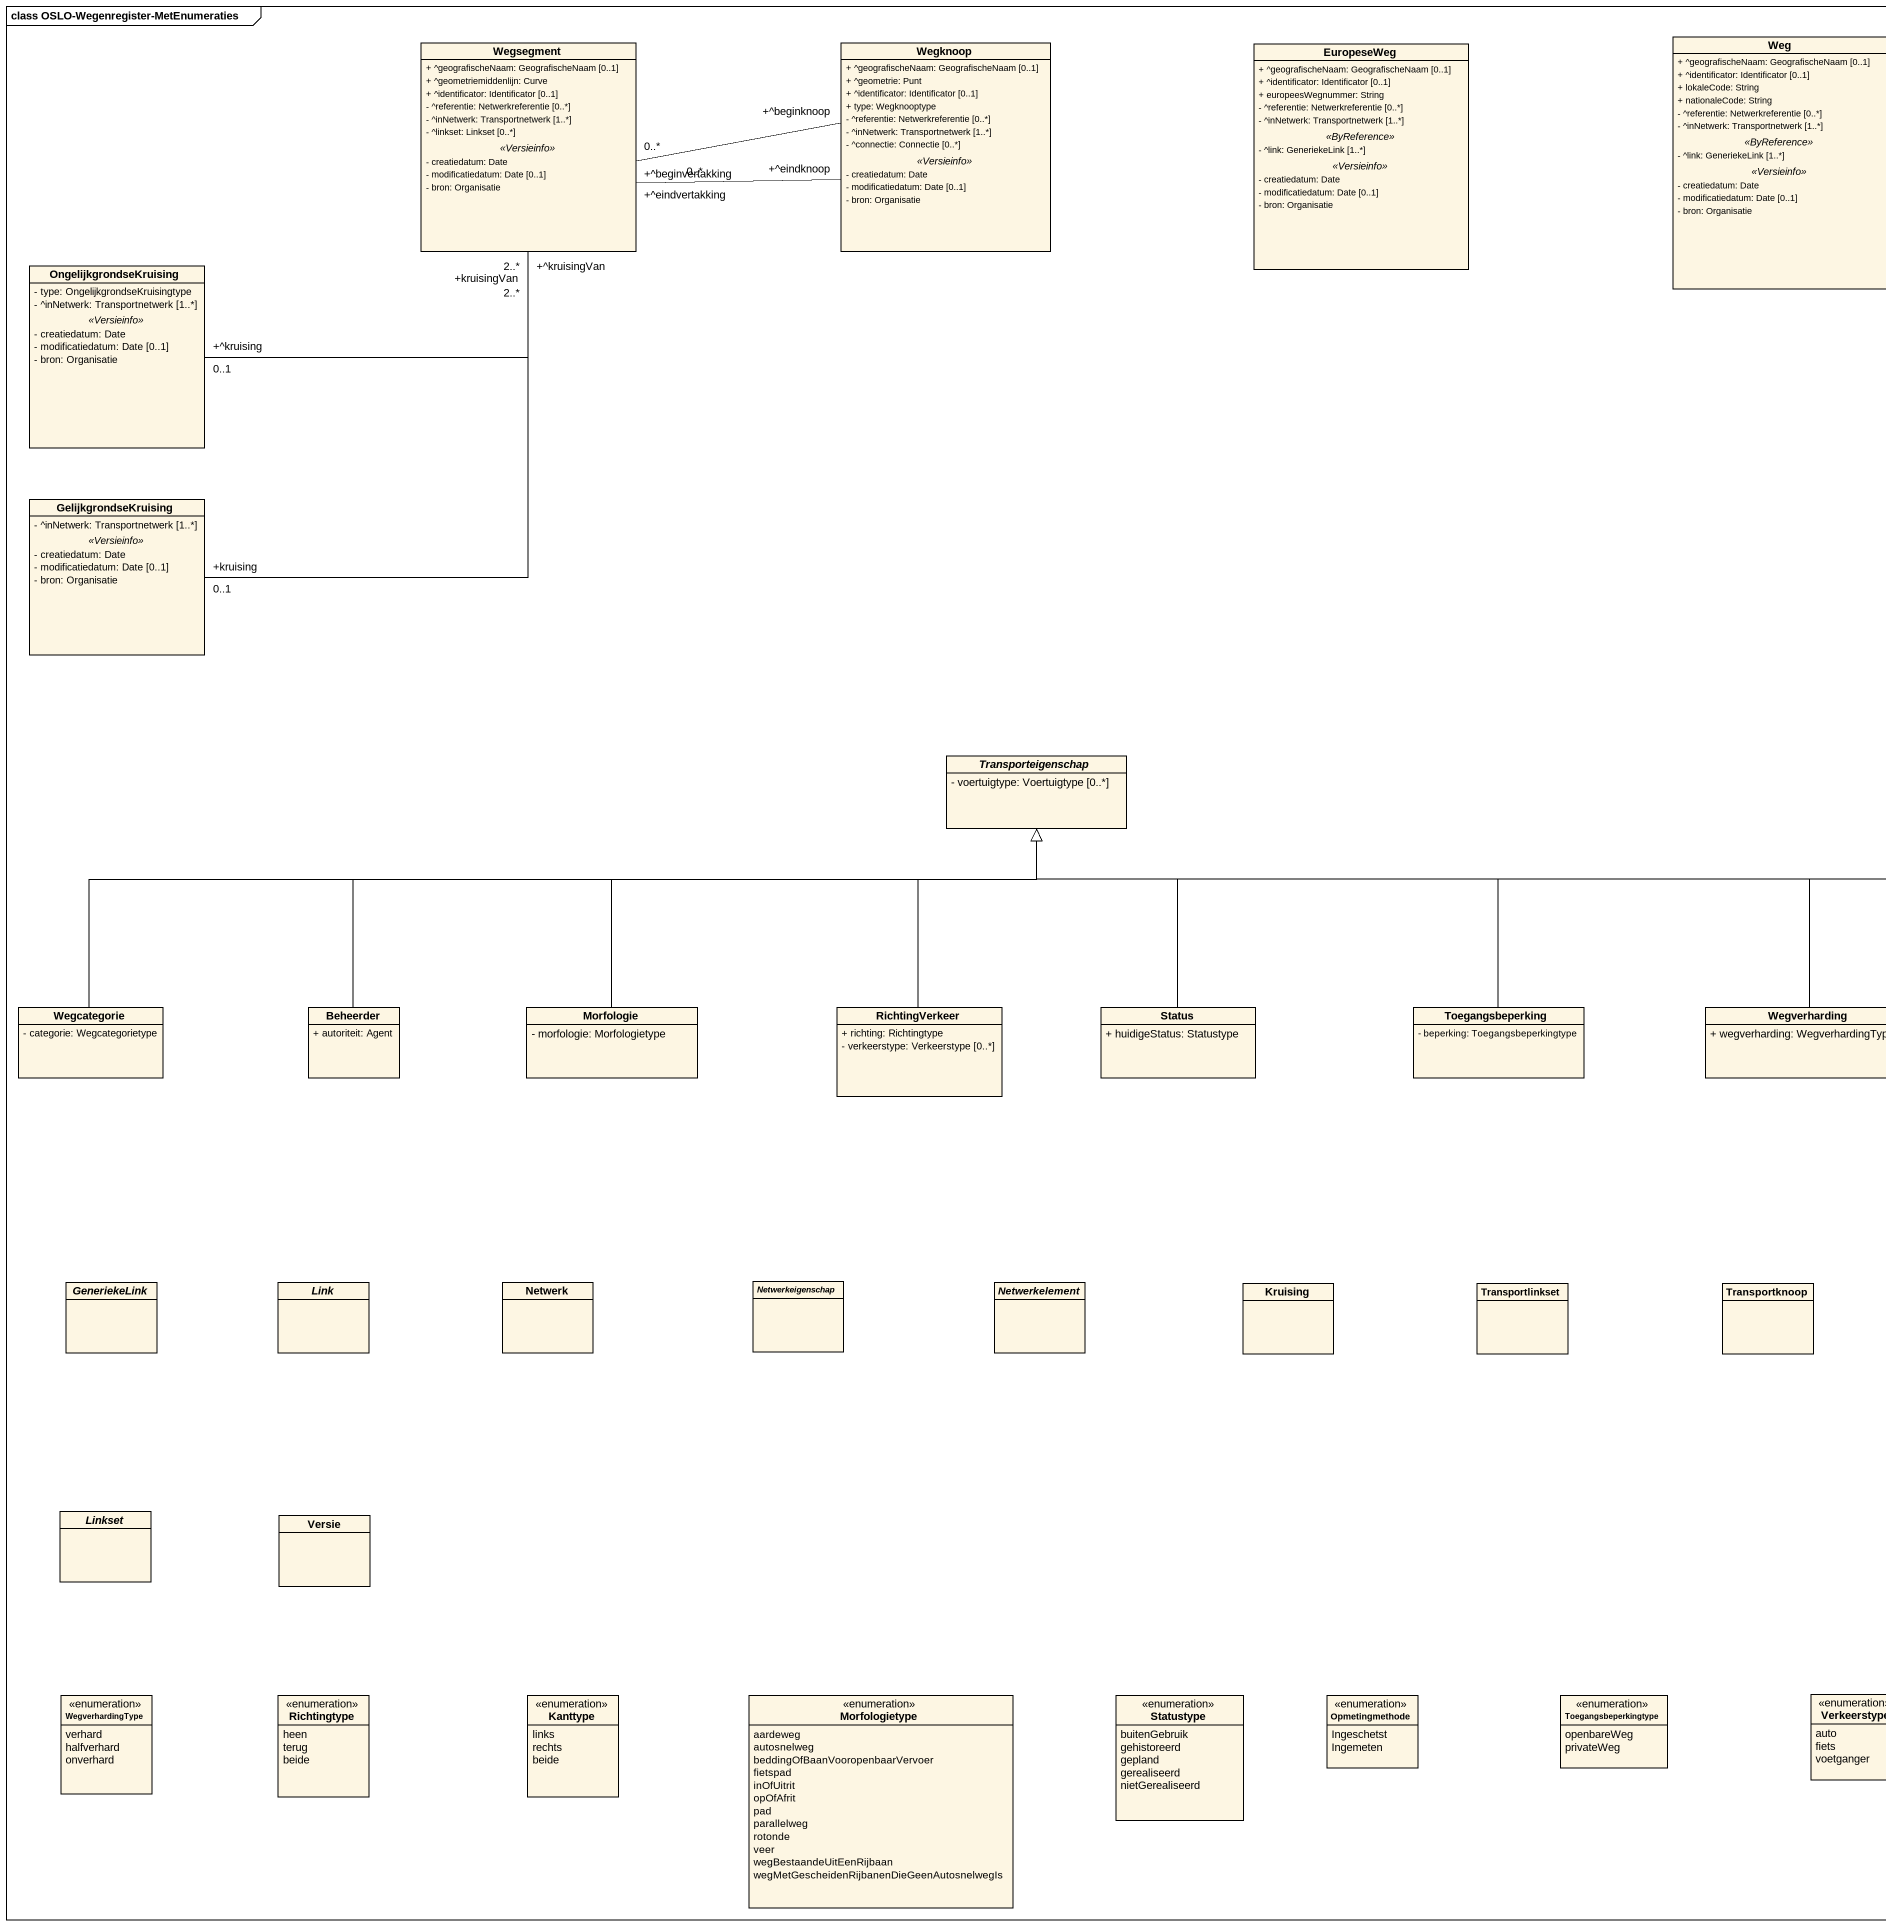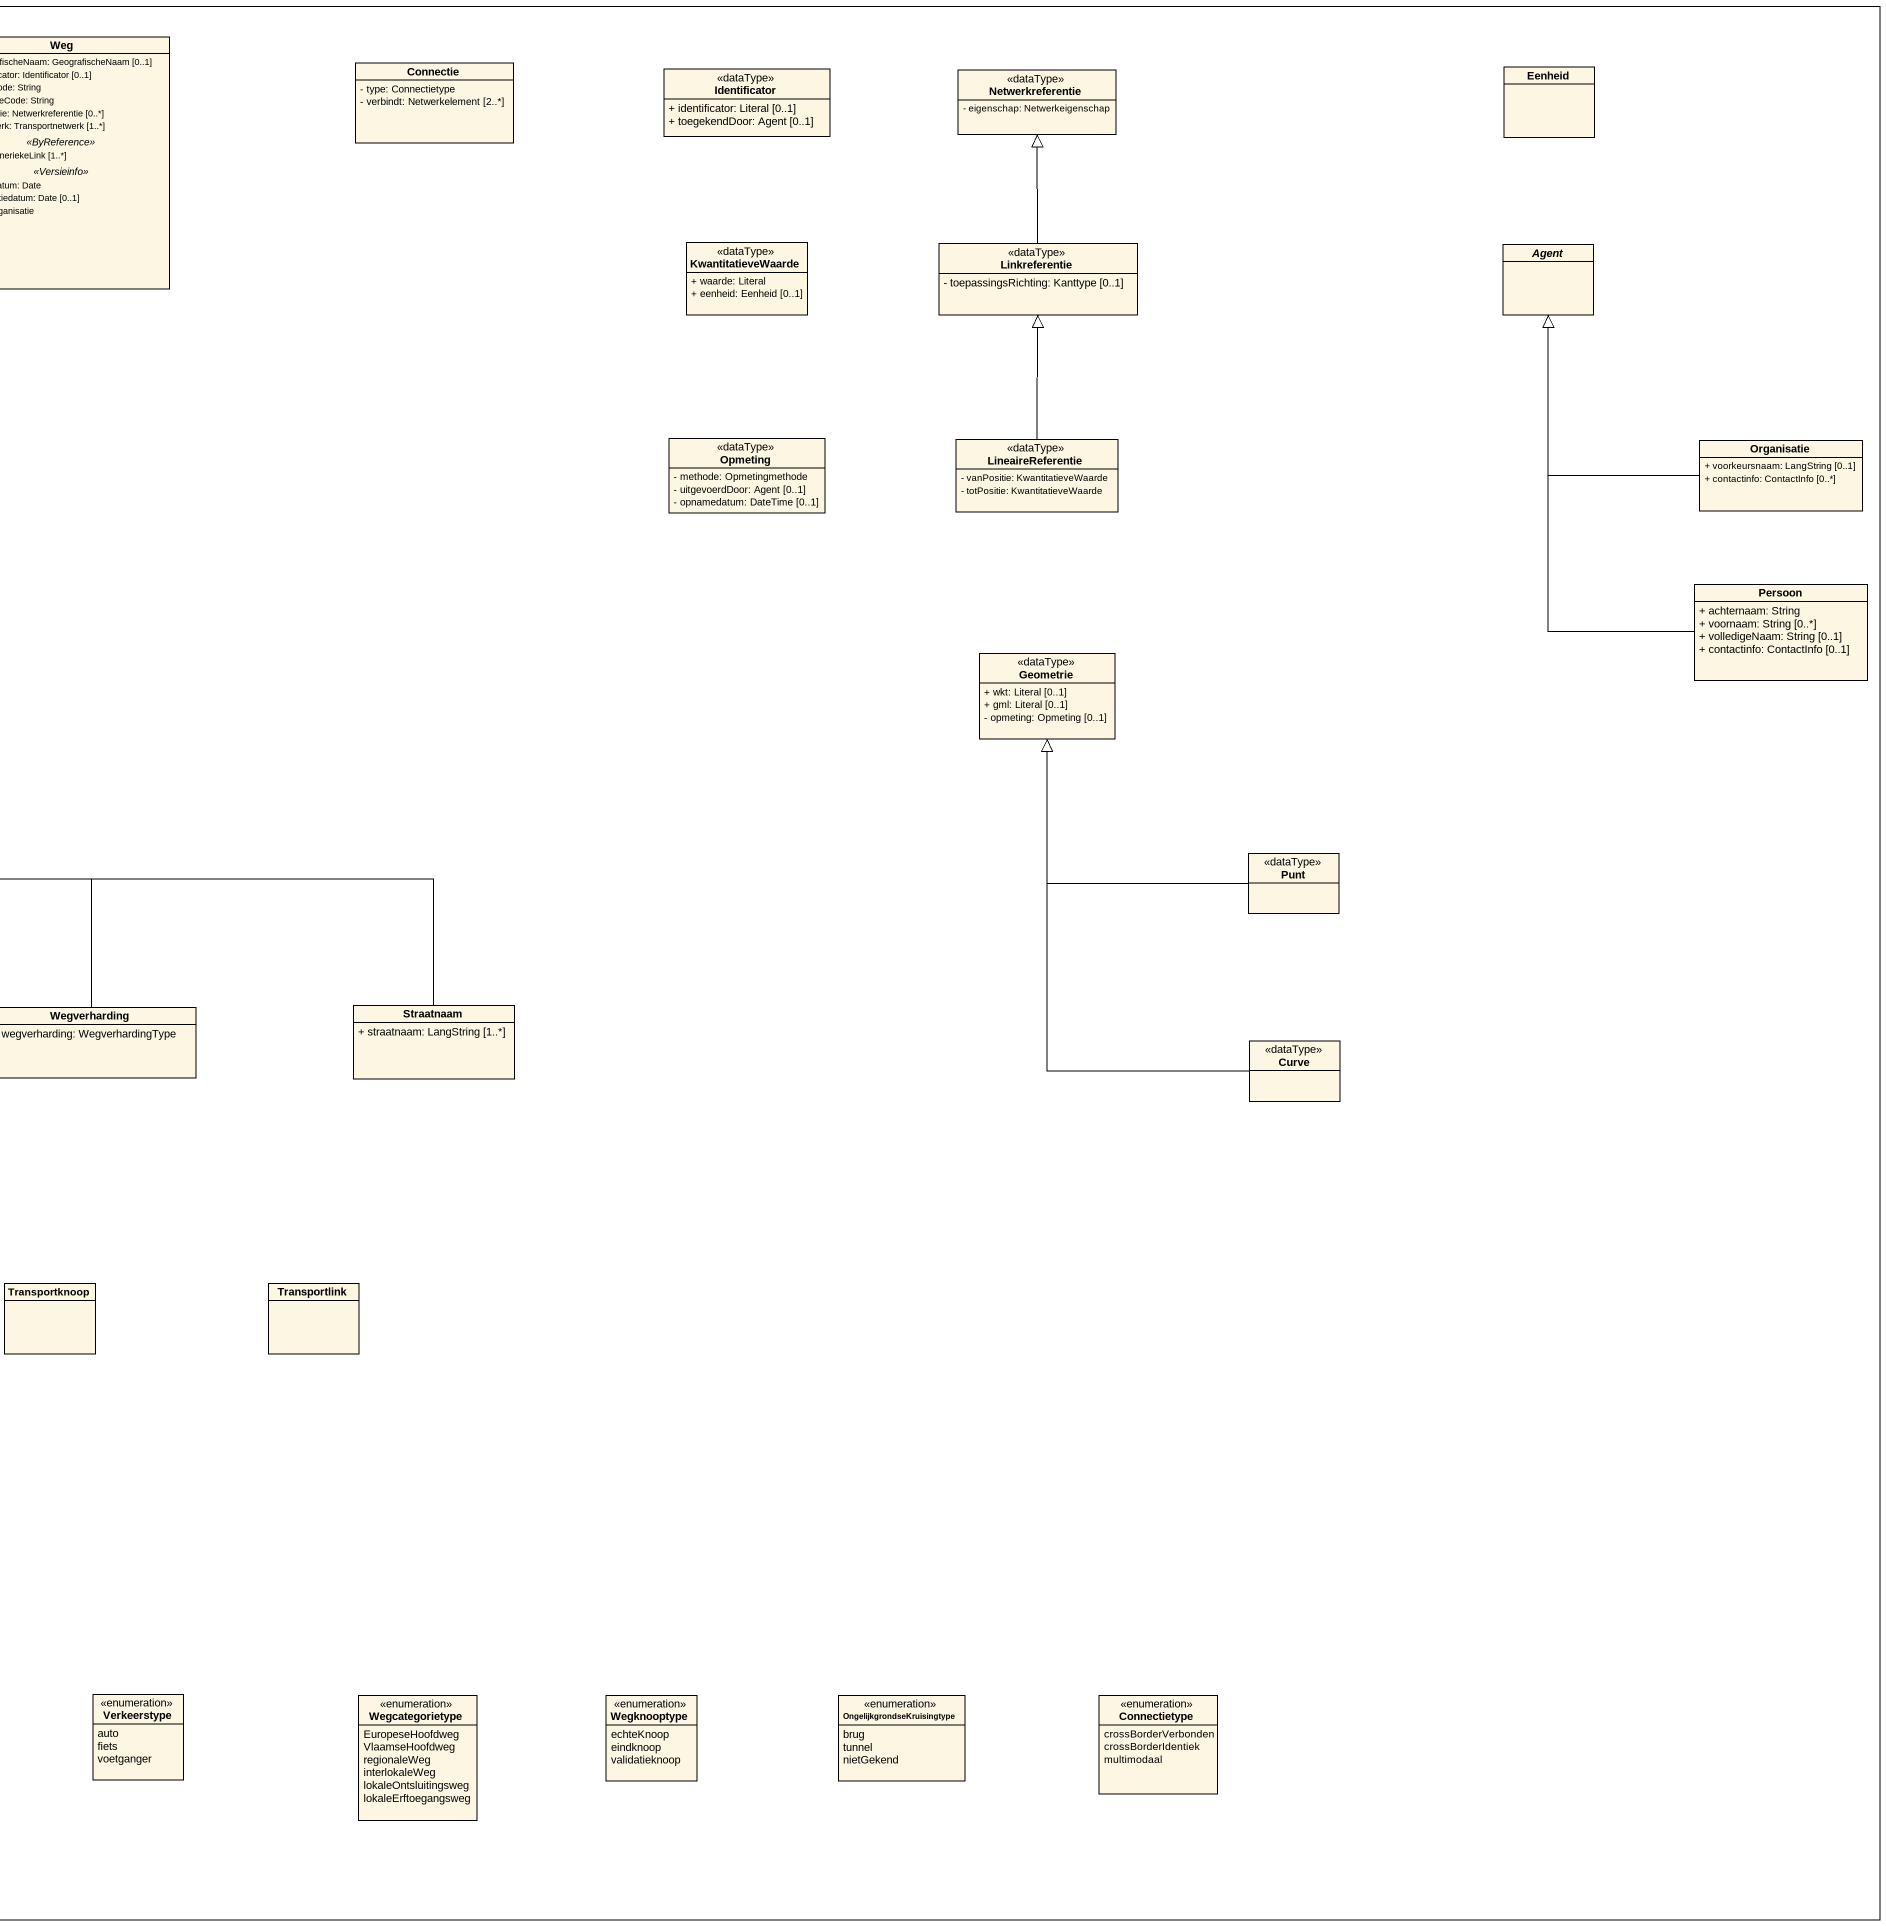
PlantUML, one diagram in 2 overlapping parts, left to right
@startuml
mainframe class OSLO-Wegenregister-MetEnumeraties
hide circle
hide empty members
skinparam classAttributeIconSize 0
class Wegsegment {
  + ^geografischeNaam: GeografischeNaam [0..1]
  + ^geometriemiddenlijn: Curve
  + ^identificator: Identificator [0..1]
  - ^referentie: Netwerkreferentie [0..*]
  - ^inNetwerk: Transportnetwerk [1..*]
  - ^linkset: Linkset [0..*]
  .. <<Versieinfo>> ..
  - creatiedatum: Date
  - modificatiedatum: Date [0..1]
  - bron: Organisatie
}
class Wegknoop {
  + ^geografischeNaam: GeografischeNaam [0..1]
  + ^geometrie: Punt
  + ^identificator: Identificator [0..1]
  + type: Wegknooptype
  - ^referentie: Netwerkreferentie [0..*]
  - ^inNetwerk: Transportnetwerk [1..*]
  - ^connectie: Connectie [0..*]
  .. <<Versieinfo>> ..
  - creatiedatum: Date
  - modificatiedatum: Date [0..1]
  - bron: Organisatie
}
class EuropeseWeg {
  + ^geografischeNaam: GeografischeNaam [0..1]
  + ^identificator: Identificator [0..1]
  + europeesWegnummer: String
  - ^referentie: Netwerkreferentie [0..*]
  - ^inNetwerk: Transportnetwerk [1..*]
  .. <<ByReference>> ..
  - ^link: GeneriekeLink [1..*]
  .. <<Versieinfo>> ..
  - creatiedatum: Date
  - modificatiedatum: Date [0..1]
  - bron: Organisatie
}
class Weg {
  + ^geografischeNaam: GeografischeNaam [0..1]
  + ^identificator: Identificator [0..1]
  + lokaleCode: String
  + nationaleCode: String
  - ^referentie: Netwerkreferentie [0..*]
  - ^inNetwerk: Transportnetwerk [1..*]
  .. <<ByReference>> ..
  - ^link: GeneriekeLink [1..*]
  .. <<Versieinfo>> ..
  - creatiedatum: Date
  - modificatiedatum: Date [0..1]
  - bron: Organisatie
}
class Connectie {
  - type: Connectietype
  - verbindt: Netwerkelement [2..*]
}
class Identificator <<dataType>> {
  + identificator: Literal [0..1]
  + toegekendDoor: Agent [0..1]
}
class Netwerkreferentie <<dataType>> {
  - eigenschap: Netwerkeigenschap
}
class Eenheid
class KwantitatieveWaarde <<dataType>> {
  + waarde: Literal
  + eenheid: Eenheid [0..1]
}
class Linkreferentie <<dataType>> {
  - toepassingsRichting: Kanttype [0..1]
}
abstract class "Agent" as Agent_
class OngelijkgrondseKruising {
  - type: OngelijkgrondseKruisingtype
  - ^inNetwerk: Transportnetwerk [1..*]
  .. <<Versieinfo>> ..
  - creatiedatum: Date
  - modificatiedatum: Date [0..1]
  - bron: Organisatie
}
class Opmeting <<dataType>> {
  - methode: Opmetingmethode
  - uitgevoerdDoor: Agent [0..1]
  - opnamedatum: DateTime [0..1]
}
class LineaireReferentie <<dataType>> {
  - vanPositie: KwantitatieveWaarde
  - totPositie: KwantitatieveWaarde
}
class Organisatie {
  + voorkeursnaam: LangString [0..1]
  + contactinfo: ContactInfo [0..*]
}
class GelijkgrondseKruising {
  - ^inNetwerk: Transportnetwerk [1..*]
  .. <<Versieinfo>> ..
  - creatiedatum: Date
  - modificatiedatum: Date [0..1]
  - bron: Organisatie
}
class Persoon {
  + achternaam: String
  + voornaam: String [0..*]
  + volledigeNaam: String [0..1]
  + contactinfo: ContactInfo [0..1]
}
class Geometrie <<dataType>> {
  + wkt: Literal [0..1]
  + gml: Literal [0..1]
  - opmeting: Opmeting [0..1]
}
abstract class Transporteigenschap {
  - voertuigtype: Voertuigtype [0..*]
}
class Punt <<dataType>>
class Wegcategorie {
  - categorie: Wegcategorietype
}
class Beheerder {
  + autoriteit: Agent
}
class Morfologie {
  - morfologie: Morfologietype
}
class RichtingVerkeer {
  + richting: Richtingtype
  - verkeerstype: Verkeerstype [0..*]
}
class Status {
  + huidigeStatus: Statustype
}
class Toegangsbeperking {
  - beperking: Toegangsbeperkingtype
}
class Wegverharding {
  + wegverharding: WegverhardingType
}
class Straatnaam {
  + straatnaam: LangString [1..*]
}
class Curve <<dataType>>
abstract class GeneriekeLink
abstract class Link
class Netwerk
abstract class Netwerkeigenschap
abstract class Netwerkelement
class Kruising
class Transportlinkset
class Transportknoop
class Transportlink
abstract class Linkset
class Versie
enum WegverhardingType {
  verhard
  halfverhard
  onverhard
}
enum Richtingtype {
  heen
  terug
  beide
}
enum Kanttype {
  links
  rechts
  beide
}
enum Morfologietype {
  aardeweg
  autosnelweg
  beddingOfBaanVooropenbaarVervoer
  fietspad
  inOfUitrit
  opOfAfrit
  pad
  parallelweg
  rotonde
  veer
  wegBestaandeUitEenRijbaan
  wegMetGescheidenRijbanenDieGeenAutosnelwegIs
}
enum Statustype {
  buitenGebruik
  gehistoreerd
  gepland
  gerealiseerd
  nietGerealiseerd
}
enum Opmetingmethode {
  Ingeschetst
  Ingemeten
}
enum Toegangsbeperkingtype {
  openbareWeg
  privateWeg
}
enum Verkeerstype {
  auto
  fiets
  voetganger
}
enum Wegcategorietype {
  EuropeseHoofdweg
  VlaamseHoofdweg
  regionaleWeg
  interlokaleWeg
  lokaleOntsluitingsweg
  lokaleErftoegangsweg
}
enum Wegknooptype {
  echteKnoop
  eindknoop
  validatieknoop
}
enum OngelijkgrondseKruisingtype {
  brug
  tunnel
  nietGekend
}
enum Connectietype {
  crossBorderVerbonden
  crossBorderIdentiek
  multimodaal
}
Wegsegment "+^beginvertakking\n0..*" -right- "+^beginknoop" Wegknoop
Wegsegment "+^eindvertakking\n0..*" -right- "+^eindknoop" Wegknoop
Linkreferentie -up-|> Netwerkreferentie
OngelijkgrondseKruising "+^kruising\n0..1" -right- "+^kruisingVan\n2..*" Wegsegment
LineaireReferentie -up-|> Linkreferentie
Organisatie -up-|> Agent_
GelijkgrondseKruising "+kruising\n0..1" -up- "+kruisingVan\n2..*" Wegsegment
Persoon -up-|> Agent_
Punt -up-|> Geometrie
Wegcategorie -right-|> Transporteigenschap
Beheerder -right-|> Transporteigenschap
Morfologie -right-|> Transporteigenschap
RichtingVerkeer -up-|> Transporteigenschap
Status -up-|> Transporteigenschap
Toegangsbeperking -left-|> Transporteigenschap
Wegverharding -left-|> Transporteigenschap
Straatnaam -left-|> Transporteigenschap
Curve -up-|> Geometrie
@enduml
